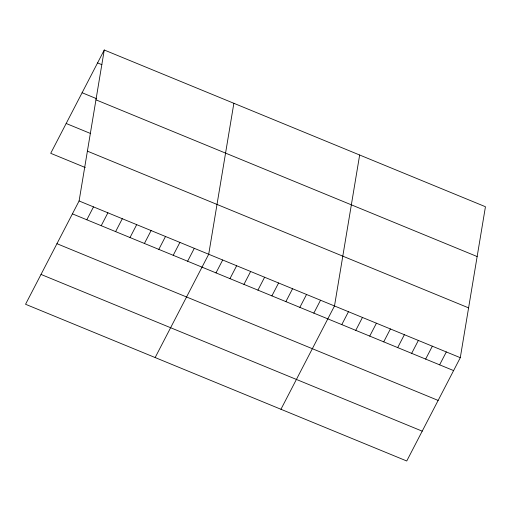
<?xml version="1.0" encoding="UTF-8"?>
<svg xmlns="http://www.w3.org/2000/svg" width="511" height="511" viewBox="0 0 511 511"><rect width="100%" height="100%" fill="white"/><g stroke="black" fill="none" stroke-linecap="round" stroke-linejoin="round"><path stroke-width="0.77" d="M79.096 200.964L104.257 50.008L485.45 206.731L460.29 357.687L406.743 460.992L25.55 304.269L79.096 200.964L460.29 357.687M233.866 103.299L208.705 254.248L155.152 357.553M359.655 155.012L334.494 305.968L280.948 409.273M104.257 50.008L50.71 153.313L85.273 167.525M86.813 219.781L93.5 206.885M101.216 225.702L107.898 212.8M115.614 231.624L122.301 218.721M130.018 237.545L136.699 224.642M144.415 243.46L151.103 230.563M158.819 249.381L165.5 236.484M173.216 255.302L179.904 242.406M187.62 261.223L194.301 248.327M215.993 272.893L222.681 259.997M229.969 278.636L236.657 265.739M243.951 284.384L250.633 271.488M257.927 290.133L264.609 277.237M271.903 295.875L278.591 282.979M285.879 301.624L292.567 288.728M299.855 307.373L306.543 294.47M313.837 313.115L320.518 300.219M341.789 324.613L348.476 311.71M355.765 330.355L362.452 317.459M369.74 336.104L376.428 323.208M383.716 341.853L390.404 328.95M397.699 347.595L404.38 334.699M411.674 353.344L418.362 340.447M425.65 359.092L432.338 346.19M439.626 364.835L446.314 351.938M97.575 62.91L101.893 64.686M82.105 92.74L96.509 98.661M95.953 99.824L477.146 256.548M66.174 123.483L90.658 133.543M87.4 151.147L468.593 307.871M72.415 213.86L453.602 370.584M56.951 243.696L438.138 400.42M41.014 274.433L422.207 431.156"/></g></svg>
